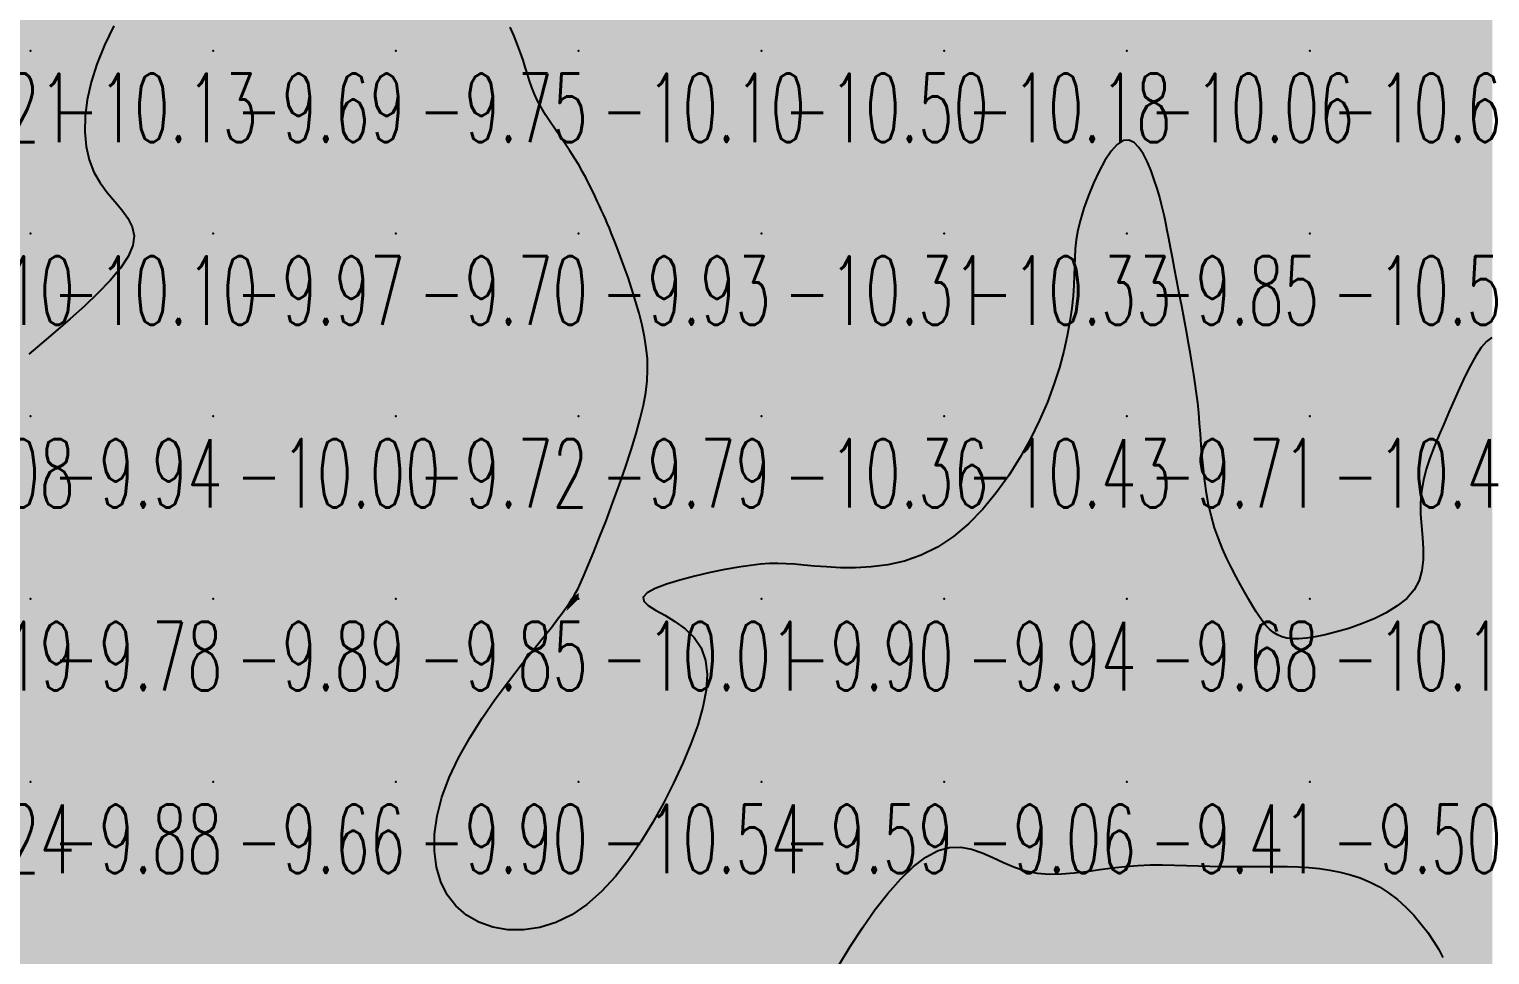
# Model space of a CAD drawing. Header units: millimetres. Extents: x 88261 to 90953, y 390274 to 392322.
# Drawn here: x 89850.2 to 89930.1, y 391257.8 to 391308.4 of the extents above; entities that cross this region are included whole.
import ezdxf
from ezdxf.enums import TextEntityAlignment as Align

# ---------------------------------------------------------------- set-up
doc = ezdxf.new("R2010")
doc.units = ezdxf.units.MM
doc.header["$LTSCALE"] = 25
for name, color, linetype in [('CN_03_00', 7, 'Continuous'), ('CN_04_00', 242, 'Continuous'), ('COTEAlt', 7, 'Continuous'), ('TN_COLORIAGE', 7, 'Continuous')]:
    doc.layers.add(name, color=color, linetype=linetype)
doc.styles.add('Simplex 1.0', font='Simplex.shx', dxfattribs={"width": 0.99, "height": 2.5})
doc.styles.get("Standard").update_dxf_attribs({"font": 'times.ttf'})

# ---------------------------------------------------------------- blocks, each defined once
blk = doc.blocks.new('COTE')
at = {"color": 0}
blk.add_point((0, 0), dxfattribs=at)
at = {"layer": 'COTEAlt'}
blk.add_attdef('ALT', text='', height=3.75, dxfattribs=at).set_placement((1.25, -1.25), align=Align.TOP_LEFT)

msp = doc.modelspace()

# ---------------------------------------------------------------- linework, layer by layer
at = {"layer": 'CN_03_00', "elevation": -9, "flags": 128}
msp.add_lwpolyline([(89894.46, 391257.163), (89895.102, 391258.222), (89895.772, 391259.251), (89896.463, 391260.226), (89897.164, 391261.123), (89897.869, 391261.92), (89898.568, 391262.593), (89899.253, 391263.118), (89899.915, 391263.472), (89900.548, 391263.642), (89901.157, 391263.653), (89901.749, 391263.541), (89902.33, 391263.34), (89902.91, 391263.086), (89903.493, 391262.814), (89904.088, 391262.56), (89904.701, 391262.358), (89905.338, 391262.237), (89905.997, 391262.188), (89906.672, 391262.199), (89907.36, 391262.252), (89908.057, 391262.335), (89908.757, 391262.431), (89909.457, 391262.526), (89910.152, 391262.605), (89910.839, 391262.657), (89911.517, 391262.683), (89912.186, 391262.689), (89912.847, 391262.68), (89913.499, 391262.662), (89914.143, 391262.639), (89914.78, 391262.616), (89915.409, 391262.6), (89916.03, 391262.594), (89916.644, 391262.595), (89917.252, 391262.599), (89917.853, 391262.603), (89918.449, 391262.603), (89919.04, 391262.595), (89919.626, 391262.575), (89920.207, 391262.538), (89920.784, 391262.482), (89921.356, 391262.401), (89921.919, 391262.292), (89922.474, 391262.15), (89923.018, 391261.971), (89923.549, 391261.749), (89924.065, 391261.482), (89924.565, 391261.164), (89925.046, 391260.794), (89925.505, 391260.381), (89925.937, 391259.935), (89926.338, 391259.469), (89926.703, 391258.993), (89927.027, 391258.519), (89927.307, 391258.058), (89927.538, 391257.622)], dxfattribs=at)
at = {"layer": 'CN_04_00', "elevation": -10, "flags": 128}
for points in [[(89854.82, 391308.599), (89854.306, 391307.542), (89853.891, 391306.51), (89853.577, 391305.513), (89853.364, 391304.557), (89853.248, 391303.647), (89853.229, 391302.79), (89853.303, 391301.992), (89853.47, 391301.258), (89853.728, 391300.596), (89854.068, 391300.007), (89854.46, 391299.477), (89854.867, 391298.989), (89855.254, 391298.527), (89855.582, 391298.071), (89855.817, 391297.606), (89855.922, 391297.114), (89855.859, 391296.577), (89855.604, 391295.982), (89855.179, 391295.34), (89854.615, 391294.662), (89853.945, 391293.964), (89853.203, 391293.258), (89852.421, 391292.558), (89851.632, 391291.878), (89850.868, 391291.232), (89850.157, 391290.63)], [(89930.219, 391291.546), (89929.926, 391291.334), (89929.631, 391290.995), (89929.335, 391290.549), (89929.039, 391290.017), (89928.743, 391289.42), (89928.448, 391288.78), (89928.156, 391288.118), (89927.866, 391287.455), (89927.581, 391286.807), (89927.308, 391286.176), (89927.052, 391285.557), (89926.823, 391284.946), (89926.627, 391284.339), (89926.471, 391283.732), (89926.363, 391283.121), (89926.311, 391282.501), (89926.316, 391281.871), (89926.358, 391281.237), (89926.412, 391280.604), (89926.452, 391279.982), (89926.452, 391279.376), (89926.388, 391278.796), (89926.234, 391278.247), (89925.963, 391277.737), (89925.56, 391277.273), (89925.043, 391276.855), (89924.439, 391276.482), (89923.778, 391276.154), (89923.085, 391275.87), (89922.388, 391275.63), (89921.716, 391275.433), (89921.096, 391275.278), (89920.549, 391275.165), (89920.074, 391275.092), (89919.661, 391275.058), (89919.304, 391275.061), (89918.994, 391275.099), (89918.723, 391275.172), (89918.482, 391275.276), (89918.264, 391275.412), (89918.061, 391275.577), (89917.868, 391275.772), (89917.682, 391275.997), (89917.498, 391276.253), (89917.312, 391276.54), (89917.12, 391276.858), (89916.917, 391277.209), (89916.701, 391277.593), (89916.468, 391278.009), (89916.223, 391278.457), (89915.972, 391278.936), (89915.723, 391279.444), (89915.481, 391279.98), (89915.254, 391280.544), (89915.047, 391281.132), (89914.867, 391281.746), (89914.72, 391282.381), (89914.601, 391283.032), (89914.506, 391283.692), (89914.43, 391284.353), (89914.369, 391285.008), (89914.318, 391285.65), (89914.271, 391286.272), (89914.225, 391286.865), (89914.175, 391287.427), (89914.119, 391287.963), (89914.057, 391288.485), (89913.988, 391289.003), (89913.91, 391289.526), (89913.824, 391290.066), (89913.727, 391290.633), (89913.62, 391291.236), (89913.502, 391291.882), (89913.376, 391292.56), (89913.245, 391293.256), (89913.112, 391293.954), (89912.981, 391294.64), (89912.855, 391295.298), (89912.738, 391295.914), (89912.632, 391296.474), (89912.54, 391296.967), (89912.457, 391297.403), (89912.38, 391297.799), (89912.303, 391298.169), (89912.221, 391298.529), (89912.129, 391298.895), (89912.021, 391299.281), (89911.894, 391299.704), (89911.743, 391300.171), (89911.567, 391300.659), (89911.368, 391301.138), (89911.146, 391301.576), (89910.901, 391301.944), (89910.635, 391302.21), (89910.349, 391302.345), (89910.042, 391302.317), (89909.717, 391302.106), (89909.382, 391301.735), (89909.048, 391301.237), (89908.722, 391300.645), (89908.416, 391299.991), (89908.138, 391299.309), (89907.899, 391298.631), (89907.707, 391297.991), (89907.57, 391297.413), (89907.479, 391296.887), (89907.424, 391296.395), (89907.393, 391295.92), (89907.377, 391295.443), (89907.363, 391294.946), (89907.342, 391294.411), (89907.301, 391293.82), (89907.231, 391293.159), (89907.127, 391292.43), (89906.982, 391291.641), (89906.791, 391290.798), (89906.55, 391289.907), (89906.252, 391288.975), (89905.893, 391288.009), (89905.468, 391287.015), (89904.972, 391286.002), (89904.409, 391284.99), (89903.784, 391283.997), (89903.101, 391283.046), (89902.365, 391282.157), (89901.581, 391281.351), (89900.753, 391280.648), (89899.887, 391280.069), (89898.99, 391279.629), (89898.074, 391279.315), (89897.158, 391279.109), (89896.258, 391278.992), (89895.39, 391278.945), (89894.571, 391278.95), (89893.818, 391278.989), (89893.146, 391279.042), (89892.566, 391279.093), (89892.057, 391279.136), (89891.594, 391279.166), (89891.147, 391279.18), (89890.692, 391279.172), (89890.201, 391279.139), (89889.646, 391279.076), (89889.002, 391278.979), (89888.253, 391278.845), (89887.436, 391278.68), (89886.597, 391278.488), (89885.787, 391278.275), (89885.051, 391278.049), (89884.439, 391277.814), (89883.998, 391277.577), (89883.777, 391277.344), (89883.807, 391277.117), (89884.05, 391276.885), (89884.452, 391276.633), (89884.96, 391276.346), (89885.518, 391276.01), (89886.074, 391275.61), (89886.572, 391275.131), (89886.958, 391274.557), (89887.19, 391273.88), (89887.272, 391273.107), (89887.217, 391272.251), (89887.043, 391271.323), (89886.763, 391270.338), (89886.393, 391269.308), (89885.948, 391268.245), (89885.444, 391267.162), (89884.892, 391266.073), (89884.296, 391264.997), (89883.658, 391263.955), (89882.978, 391262.966), (89882.258, 391262.051), (89881.499, 391261.23), (89880.702, 391260.524), (89879.868, 391259.952), (89879.001, 391259.531), (89878.117, 391259.26), (89877.236, 391259.132), (89876.376, 391259.141), (89875.557, 391259.283), (89874.796, 391259.551), (89874.114, 391259.939), (89873.529, 391260.443), (89873.058, 391261.054), (89872.704, 391261.764), (89872.47, 391262.561), (89872.358, 391263.433), (89872.369, 391264.371), (89872.504, 391265.364), (89872.767, 391266.399), (89873.157, 391267.467), (89873.673, 391268.555), (89874.287, 391269.644), (89874.969, 391270.716), (89875.688, 391271.751), (89876.413, 391272.728), (89877.112, 391273.629), (89877.755, 391274.434), (89878.311, 391275.123), (89878.756, 391275.683), (89879.098, 391276.125), (89879.352, 391276.463), (89879.534, 391276.715), (89879.658, 391276.896), (89879.739, 391277.024), (89879.794, 391277.113), (89879.837, 391277.181), (89879.882, 391277.244), (89879.936, 391277.32), (89880.006, 391277.429), (89880.097, 391277.589), (89880.215, 391277.819), (89880.367, 391278.139), (89880.557, 391278.567), (89880.793, 391279.122), (89881.077, 391279.815), (89881.398, 391280.625), (89881.745, 391281.522), (89882.103, 391282.478), (89882.46, 391283.463), (89882.803, 391284.447), (89883.119, 391285.401), (89883.394, 391286.296), (89883.619, 391287.11), (89883.792, 391287.851), (89883.916, 391288.533), (89883.992, 391289.171), (89884.022, 391289.78), (89884.007, 391290.376), (89883.951, 391290.972), (89883.854, 391291.584), (89883.719, 391292.222), (89883.553, 391292.878), (89883.365, 391293.538), (89883.162, 391294.19), (89882.951, 391294.82), (89882.742, 391295.416), (89882.541, 391295.964), (89882.357, 391296.451), (89882.196, 391296.868), (89882.055, 391297.223), (89881.93, 391297.529), (89881.816, 391297.798), (89881.709, 391298.041), (89881.606, 391298.272), (89881.501, 391298.502), (89881.39, 391298.744), (89881.269, 391299.008), (89881.137, 391299.293), (89880.991, 391299.599), (89880.832, 391299.923), (89880.656, 391300.264), (89880.463, 391300.619), (89880.252, 391300.987), (89880.021, 391301.365), (89879.77, 391301.752), (89879.504, 391302.146), (89879.231, 391302.544), (89878.958, 391302.942), (89878.692, 391303.34), (89878.439, 391303.733), (89878.208, 391304.121), (89878.004, 391304.499), (89877.833, 391304.867), (89877.688, 391305.229), (89877.562, 391305.59), (89877.445, 391305.956), (89877.33, 391306.33), (89877.208, 391306.719), (89877.07, 391307.129), (89876.908, 391307.563), (89876.716, 391308.026), (89876.499, 391308.518)]]:
    msp.add_lwpolyline(points, dxfattribs=at)
at = {"layer": 'TN_COLORIAGE', "color": 191}
for points in [[(89850.249, 391307.239, -10), (89853.201, 391307.239, -10), (89860.249, 391317.239, -10), (89860.249, 391316.518, -10)], [(89850.249, 391307.239, -10), (89850.249, 391313.687, -10), (89860.249, 391317.239, -10), (89857.728, 391317.239, -10)], [(89880.249, 391317.239, -10), (89874.807, 391311.798, -10), (89880.249, 391307.239, -10), (89877.252, 391307.239, -10)], [(89880.249, 391307.239, -10.734), (89890.249, 391307.239, -10.734), (89890.249, 391317.239, -10.734)], [(89880.249, 391317.239, -10.734), (89880.249, 391307.239, -10.734), (89890.249, 391317.239, -10.734)], [(89890.249, 391307.239, -10.111), (89900.249, 391307.239, -10.111), (89900.249, 391317.239, -10.111)], [(89890.249, 391317.239, -10.111), (89890.249, 391307.239, -10.111), (89900.249, 391317.239, -10.111)], [(89900.249, 391307.239, -10.319), (89910.249, 391307.239, -10.319), (89910.249, 391317.239, -10.319)], [(89900.249, 391317.239, -10.319), (89900.249, 391307.239, -10.319), (89910.249, 391317.239, -10.319)], [(89910.249, 391307.239, -10.889), (89920.249, 391307.239, -10.889), (89920.249, 391317.239, -10.889)], [(89910.249, 391317.239, -10.889), (89910.249, 391307.239, -10.889), (89920.249, 391317.239, -10.889)], [(89929.376, 391317.239, -10.648), (89929.955, 391316.946, -10.648), (89920.249, 391317.239, -10.648), (89920.249, 391307.239, -10.648)], [(89929.955, 391316.946, -10.452), (89930.249, 391317.049, -10.452), (89920.249, 391307.239, -10.452), (89930.249, 391307.239, -10.452)], [(89840.249, 391307.239, -10), (89847.719, 391314.709, -10), (89850.249, 391307.239, -10), (89850.249, 391313.687, -10)], [(89840.249, 391297.239, -10.129), (89850.249, 391297.239, -10.129), (89850.249, 391307.239, -10.129)], [(89840.249, 391307.239, -10.129), (89840.249, 391297.239, -10.129), (89850.249, 391307.239, -10.129)], [(89850.249, 391307.239, -10), (89853.201, 391307.239, -10), (89850.249, 391297.239, -10), (89852.784, 391299.774, -10)], [(89877.631, 391304.621, -10.105), (89877.252, 391307.239, -10.105), (89880.249, 391307.239, -10.105)], [(89877.631, 391304.621, -10.105), (89880.249, 391301.27, -10.105), (89880.249, 391307.239, -10.105)], [(89890.249, 391307.239, -10), (89881.498, 391298.489, -10), (89880.249, 391307.239, -10), (89880.249, 391301.27, -10)], [(89890.249, 391307.239, -10), (89881.498, 391298.489, -10), (89890.249, 391297.239, -10), (89882.095, 391297.239, -10)], [(89890.249, 391297.239, -10.182), (89900.249, 391297.239, -10.182), (89900.249, 391307.239, -10.182)], [(89890.249, 391307.239, -10.182), (89890.249, 391297.239, -10.182), (89900.249, 391307.239, -10.182)], [(89900.249, 391297.239, -10), (89907.094, 391297.239, -10), (89910.249, 391307.239, -10), (89910.249, 391304.377, -10)], [(89900.249, 391307.239, -10.061), (89900.249, 391297.239, -10.061), (89910.249, 391307.239, -10.061)], [(89920.249, 391307.239, -10), (89912.161, 391299.152, -10), (89910.249, 391307.239, -10), (89910.249, 391304.377, -10)], [(89920.249, 391307.239, -10), (89912.161, 391299.152, -10), (89920.249, 391297.239, -10), (89912.472, 391297.239, -10)], [(89920.249, 391297.239, -10.452), (89930.249, 391297.239, -10.452), (89930.249, 391307.239, -10.452)], [(89920.249, 391307.239, -10.452), (89920.249, 391297.239, -10.452), (89930.249, 391307.239, -10.452)], [(89852.784, 391299.774, -10.104), (89858.03, 391297.239, -10.104), (89850.249, 391297.239, -10.104)], [(89850.249, 391297.239, -10), (89850.249, 391290.728, -10), (89840.249, 391287.239, -10), (89846.18, 391287.239, -10)], [(89840.249, 391297.239, -10.104), (89840.249, 391287.239, -10.104), (89850.249, 391297.239, -10.104)], [(89850.249, 391290.728, -10.104), (89858.03, 391297.239, -10.104), (89850.249, 391297.239, -10.104)], [(89884.266, 391291.256, -10.313), (89882.095, 391297.239, -10.313), (89890.249, 391297.239, -10.313)], [(89890.249, 391287.239, -10), (89883.963, 391287.239, -10), (89890.249, 391297.239, -10), (89884.266, 391291.256, -10)], [(89890.249, 391287.239, -10.333), (89900.249, 391287.239, -10.333), (89900.249, 391297.239, -10.333)], [(89890.249, 391297.239, -10.333), (89890.249, 391287.239, -10.333), (89900.249, 391297.239, -10.333)], [(89900.249, 391287.239, -10), (89907.619, 391294.61, -10), (89900.249, 391297.239, -10), (89907.094, 391297.239, -10)], [(89913.744, 391290.734, -10.536), (89912.472, 391297.239, -10.536), (89920.249, 391297.239, -10.536)], [(89920.249, 391297.239, -10), (89913.744, 391290.734, -10), (89920.249, 391287.239, -10), (89914.275, 391287.239, -10)], [(89920.249, 391287.239, -10), (89927.827, 391287.239, -10), (89930.249, 391297.239, -10), (89930.249, 391293.138, -10)], [(89920.249, 391297.239, -10.095), (89920.249, 391287.239, -10.095), (89930.249, 391297.239, -10.095)], [(89906.234, 391287.239, -10.43), (89907.619, 391294.61, -10.43), (89900.249, 391287.239, -10.43)], [(89890.249, 391287.239, -10), (89890.249, 391279.387, -10), (89880.249, 391277.239, -10), (89880.922, 391277.239, -10)], [(89890.249, 391287.239, -10), (89883.963, 391287.239, -10), (89880.249, 391277.239, -10), (89880.249, 391277.563, -10)], [(89900.249, 391287.239, -10), (89892.095, 391279.085, -10), (89890.249, 391287.239, -10), (89890.249, 391279.387, -10)], [(89892.095, 391279.085, -10.43), (89900.249, 391278.522, -10.43), (89900.249, 391287.239, -10.43)], [(89906.234, 391287.239, -10.43), (89900.249, 391278.522, -10.43), (89900.249, 391287.239, -10.43)], [(89914.508, 391281.499, -10.428), (89914.275, 391287.239, -10.428), (89920.249, 391287.239, -10.428)], [(89920.249, 391287.239, -10), (89914.508, 391281.499, -10), (89920.249, 391277.239, -10), (89916.897, 391277.239, -10)], [(89920.249, 391287.239, -10), (89927.827, 391287.239, -10), (89920.249, 391277.239, -10), (89925.642, 391282.632, -10)], [(89925.642, 391282.632, -10.16), (89927.472, 391277.239, -10.16), (89920.249, 391277.239, -10.16)], [(89880.249, 391277.563, -10.007), (89879.799, 391277.239, -10.007), (89880.249, 391277.239, -10.007)], [(89880.249, 391267.239, -10), (89871.77, 391267.239, -10), (89880.249, 391277.239, -10), (89879.575, 391276.565, -10)], [(89879.799, 391277.239, -10.007), (89879.575, 391276.565, -10.007), (89880.249, 391277.239, -10.007)], [(89880.249, 391267.239, -10), (89888.726, 391275.717, -10), (89880.249, 391277.239, -10), (89880.922, 391277.239, -10)], [(89918.109, 391275.1, -10.16), (89916.897, 391277.239, -10.16), (89920.249, 391277.239, -10.16)], [(89918.109, 391275.1, -10.16), (89920.249, 391274.833, -10.16), (89920.249, 391277.239, -10.16)], [(89920.249, 391274.833, -10.16), (89927.472, 391277.239, -10.16), (89920.249, 391277.239, -10.16)], [(89885.922, 391267.239, -10.542), (89888.726, 391275.717, -10.542), (89880.249, 391267.239, -10.542)], [(89872.289, 391259.28, -10.542), (89871.77, 391267.239, -10.542), (89880.249, 391267.239, -10.542)], [(89872.289, 391259.28, -10.542), (89880.249, 391258.299, -10.542), (89880.249, 391267.239, -10.542)], [(89885.922, 391267.239, -10.542), (89880.249, 391258.299, -10.542), (89880.249, 391267.239, -10.542)]]:
    msp.add_solid(points, dxfattribs=at)
at = {"layer": 'TN_COLORIAGE', "color": 181}
for points in [[(89860.249, 391316.518, -9.693), (89853.201, 391307.239, -9.693), (89860.249, 391307.239, -9.693)], [(89860.249, 391307.239, -9.848), (89870.249, 391307.239, -9.848), (89870.249, 391317.239, -9.848)], [(89861.611, 391317.239, -9.693), (89860.249, 391316.518, -9.693), (89870.249, 391317.239, -9.693), (89860.249, 391307.239, -9.693)], [(89873.66, 391317.239, -9.755), (89874.807, 391311.798, -9.755), (89870.249, 391317.239, -9.755), (89870.249, 391307.239, -9.755)], [(89877.252, 391307.239, -9.755), (89874.807, 391311.798, -9.755), (89870.249, 391307.239, -9.755)], [(89858.03, 391297.239, -9.693), (89852.784, 391299.774, -9.693), (89860.249, 391297.239, -9.693), (89860.249, 391307.239, -9.693)], [(89852.784, 391299.774, -9.693), (89853.201, 391307.239, -9.693), (89860.249, 391307.239, -9.693)], [(89860.249, 391297.239, -9.755), (89870.249, 391297.239, -9.755), (89870.249, 391307.239, -9.755)], [(89860.249, 391307.239, -9.755), (89860.249, 391297.239, -9.755), (89870.249, 391307.239, -9.755)], [(89877.252, 391307.239, -9.704), (89877.631, 391304.621, -9.704), (89870.249, 391307.239, -9.704), (89870.249, 391297.239, -9.704)], [(89880.249, 391301.27, -9.704), (89877.631, 391304.621, -9.704), (89880.249, 391297.239, -9.704), (89870.249, 391297.239, -9.704)], [(89910.249, 391304.377, -9.847), (89907.094, 391297.239, -9.847), (89910.249, 391297.239, -9.847)], [(89910.249, 391304.377, -9.847), (89912.161, 391299.152, -9.847), (89910.249, 391297.239, -9.847)], [(89880.249, 391301.27, -9.929), (89881.498, 391298.489, -9.929), (89880.249, 391297.239, -9.929)], [(89912.472, 391297.239, -9.847), (89912.161, 391299.152, -9.847), (89910.249, 391297.239, -9.847)], [(89882.095, 391297.239, -9.929), (89881.498, 391298.489, -9.929), (89880.249, 391297.239, -9.929)], [(89850.249, 391287.239, -9.97), (89860.249, 391287.239, -9.97), (89860.249, 391297.239, -9.97)], [(89858.03, 391297.239, -9.944), (89850.249, 391290.728, -9.944), (89860.249, 391297.239, -9.944), (89850.249, 391287.239, -9.944)], [(89860.249, 391287.239, -9.704), (89870.249, 391287.239, -9.704), (89870.249, 391297.239, -9.704)], [(89860.249, 391297.239, -9.704), (89860.249, 391287.239, -9.704), (89870.249, 391297.239, -9.704)], [(89870.249, 391287.239, -9.929), (89880.249, 391287.239, -9.929), (89880.249, 391297.239, -9.929)], [(89870.249, 391297.239, -9.929), (89870.249, 391287.239, -9.929), (89880.249, 391297.239, -9.929)], [(89882.095, 391297.239, -9.79), (89884.266, 391291.256, -9.79), (89880.249, 391297.239, -9.79), (89880.249, 391287.239, -9.79)], [(89907.619, 391294.61, -9.712), (89906.234, 391287.239, -9.712), (89910.249, 391297.239, -9.712), (89910.249, 391287.239, -9.712)], [(89907.094, 391297.239, -9.847), (89907.619, 391294.61, -9.847), (89910.249, 391297.239, -9.847)], [(89912.472, 391297.239, -9.712), (89913.744, 391290.734, -9.712), (89910.249, 391297.239, -9.712), (89910.249, 391287.239, -9.712)], [(89930.249, 391293.138, -9.863), (89927.827, 391287.239, -9.863), (89930.249, 391287.239, -9.863)], [(89884.266, 391291.256, -9.79), (89883.963, 391287.239, -9.79), (89880.249, 391287.239, -9.79)], [(89846.18, 391287.239, -9.944), (89850.249, 391290.728, -9.944), (89850.249, 391287.239, -9.944)], [(89914.275, 391287.239, -9.712), (89913.744, 391290.734, -9.712), (89910.249, 391287.239, -9.712)], [(89847.968, 391284.959, -9.781), (89844.887, 391277.239, -9.781), (89850.249, 391287.239, -9.781), (89850.249, 391277.239, -9.781)], [(89846.18, 391287.239, -9.944), (89847.968, 391284.959, -9.944), (89850.249, 391287.239, -9.944)], [(89850.249, 391277.239, -9.996), (89860.249, 391277.239, -9.996), (89860.249, 391287.239, -9.996)], [(89850.249, 391287.239, -9.996), (89850.249, 391277.239, -9.996), (89860.249, 391287.239, -9.996)], [(89860.249, 391277.239, -9.724), (89870.249, 391277.239, -9.724), (89870.249, 391287.239, -9.724)], [(89860.249, 391287.239, -9.724), (89860.249, 391277.239, -9.724), (89870.249, 391287.239, -9.724)], [(89879.799, 391277.239, -9.79), (89880.249, 391277.563, -9.79), (89870.249, 391277.239, -9.79), (89880.249, 391287.239, -9.79)], [(89870.249, 391287.239, -9.79), (89870.249, 391277.239, -9.79), (89880.249, 391287.239, -9.79)], [(89880.249, 391277.563, -9.79), (89883.963, 391287.239, -9.79), (89880.249, 391287.239, -9.79)], [(89900.249, 391277.239, -9.712), (89910.249, 391277.239, -9.712), (89910.249, 391287.239, -9.712)], [(89900.249, 391278.522, -9.712), (89906.234, 391287.239, -9.712), (89900.249, 391277.239, -9.712), (89910.249, 391287.239, -9.712)], [(89914.275, 391287.239, -9.683), (89914.508, 391281.499, -9.683), (89910.249, 391287.239, -9.683), (89910.249, 391277.239, -9.683)], [(89927.472, 391277.239, -9.863), (89925.642, 391282.632, -9.863), (89930.249, 391277.239, -9.863), (89930.249, 391287.239, -9.863)], [(89925.642, 391282.632, -9.863), (89927.827, 391287.239, -9.863), (89930.249, 391287.239, -9.863)], [(89916.897, 391277.239, -9.683), (89914.508, 391281.499, -9.683), (89910.249, 391277.239, -9.683)], [(89880.922, 391277.239, -9.903), (89890.249, 391279.387, -9.903), (89890.249, 391277.239, -9.903)], [(89890.249, 391279.387, -9.903), (89892.095, 391279.085, -9.903), (89890.249, 391277.239, -9.903)], [(89900.249, 391278.522, -9.903), (89892.095, 391279.085, -9.903), (89900.249, 391277.239, -9.903), (89890.249, 391277.239, -9.903)], [(89844.887, 391277.239, -9.781), (89845.527, 391272.517, -9.781), (89850.249, 391277.239, -9.781)], [(89846.949, 391267.239, -9.781), (89845.527, 391272.517, -9.781), (89850.249, 391267.239, -9.781), (89850.249, 391277.239, -9.781)], [(89850.249, 391267.239, -9.893), (89860.249, 391267.239, -9.893), (89860.249, 391277.239, -9.893)], [(89850.249, 391277.239, -9.893), (89850.249, 391267.239, -9.893), (89860.249, 391277.239, -9.893)], [(89860.249, 391267.239, -9.851), (89870.249, 391267.239, -9.851), (89870.249, 391277.239, -9.851)], [(89860.249, 391277.239, -9.851), (89860.249, 391267.239, -9.851), (89870.249, 391277.239, -9.851)], [(89879.575, 391276.565, -9.851), (89879.799, 391277.239, -9.851), (89870.249, 391267.239, -9.851), (89870.249, 391277.239, -9.851)], [(89879.575, 391276.565, -9.903), (89871.77, 391267.239, -9.903), (89870.249, 391267.239, -9.903)], [(89880.922, 391277.239, -9.903), (89888.726, 391275.717, -9.903), (89890.249, 391277.239, -9.903)], [(89888.726, 391275.717, -9.587), (89885.922, 391267.239, -9.587), (89890.249, 391277.239, -9.587), (89890.249, 391267.239, -9.587)], [(89890.249, 391267.239, -9.937), (89900.249, 391267.239, -9.937), (89900.249, 391277.239, -9.937)], [(89890.249, 391277.239, -9.937), (89890.249, 391267.239, -9.937), (89900.249, 391277.239, -9.937)], [(89900.249, 391267.239, -9.683), (89910.249, 391267.239, -9.683), (89910.249, 391277.239, -9.683)], [(89900.249, 391277.239, -9.683), (89900.249, 391267.239, -9.683), (89910.249, 391277.239, -9.683)], [(89916.897, 391277.239, -9.412), (89918.109, 391275.1, -9.412), (89910.249, 391277.239, -9.412), (89910.249, 391267.239, -9.412)], [(89920.249, 391267.239, -9.938), (89930.249, 391267.239, -9.938), (89930.249, 391277.239, -9.938)], [(89927.472, 391277.239, -9.495), (89920.249, 391274.833, -9.495), (89930.249, 391277.239, -9.495), (89920.249, 391267.239, -9.495)], [(89920.249, 391274.833, -9.412), (89918.109, 391275.1, -9.412), (89920.249, 391267.239, -9.412), (89910.249, 391267.239, -9.412)], [(89846.949, 391267.239, -9.88), (89847.135, 391264.125, -9.88), (89850.249, 391267.239, -9.88)], [(89847.564, 391257.239, -9.88), (89847.135, 391264.125, -9.88), (89850.249, 391257.239, -9.88), (89850.249, 391267.239, -9.88)], [(89850.249, 391257.239, -9.662), (89860.249, 391257.239, -9.662), (89860.249, 391267.239, -9.662)], [(89850.249, 391267.239, -9.662), (89850.249, 391257.239, -9.662), (89860.249, 391267.239, -9.662)], [(89860.249, 391257.239, -9.903), (89870.249, 391257.239, -9.903), (89870.249, 391267.239, -9.903)], [(89860.249, 391267.239, -9.903), (89860.249, 391257.239, -9.903), (89870.249, 391267.239, -9.903)], [(89871.77, 391267.239, -9.861), (89872.289, 391259.28, -9.861), (89870.249, 391267.239, -9.861), (89870.249, 391257.239, -9.861)], [(89880.249, 391257.239, -9.587), (89890.249, 391257.239, -9.587), (89890.249, 391267.239, -9.587)], [(89880.249, 391258.299, -9.587), (89885.922, 391267.239, -9.587), (89880.249, 391257.239, -9.587), (89890.249, 391267.239, -9.587)], [(89890.249, 391257.239, -9), (89894.065, 391257.239, -9), (89900.249, 391267.239, -9), (89900.249, 391265.544, -9)], [(89890.249, 391267.239, -9.06), (89890.249, 391257.239, -9.06), (89900.249, 391267.239, -9.06)], [(89910.249, 391267.239, -9), (89904.427, 391261.418, -9), (89900.249, 391267.239, -9), (89900.249, 391265.544, -9)], [(89910.249, 391262.934, -9.412), (89904.427, 391261.418, -9.412), (89910.249, 391267.239, -9.412)], [(89920.249, 391267.239, -9), (89915.489, 391262.479, -9), (89910.249, 391267.239, -9), (89910.249, 391262.934, -9)], [(89920.249, 391262.75, -9.495), (89915.489, 391262.479, -9.495), (89920.249, 391267.239, -9.495)], [(89930.249, 391267.239, -9), (89924.758, 391261.749, -9), (89920.249, 391267.239, -9), (89920.249, 391262.75, -9)], [(89930.249, 391267.239, -9), (89924.758, 391261.749, -9), (89930.249, 391257.239, -9), (89928.108, 391257.239, -9)], [(89880.249, 391258.299, -9.861), (89872.289, 391259.28, -9.861), (89880.249, 391257.239, -9.861), (89870.249, 391257.239, -9.861)]]:
    msp.add_solid(points, dxfattribs=at)
at = {"layer": 'TN_COLORIAGE', "color": 171}
for points in [[(89900.249, 391265.544, -8.704), (89894.065, 391257.239, -8.704), (89900.249, 391257.239, -8.704)], [(89900.249, 391265.544, -8.704), (89904.427, 391261.418, -8.704), (89900.249, 391257.239, -8.704)], [(89904.427, 391261.418, -8.455), (89910.249, 391262.934, -8.455), (89900.249, 391257.239, -8.455), (89910.249, 391257.239, -8.455)], [(89910.249, 391262.934, -8.455), (89915.489, 391262.479, -8.455), (89910.249, 391257.239, -8.455)], [(89915.489, 391262.479, -8.392), (89920.249, 391262.75, -8.392), (89910.249, 391257.239, -8.392), (89920.249, 391257.239, -8.392)], [(89920.249, 391262.75, -8.392), (89924.758, 391261.749, -8.392), (89920.249, 391257.239, -8.392)], [(89928.108, 391257.239, -8.392), (89924.758, 391261.749, -8.392), (89920.249, 391257.239, -8.392)]]:
    msp.add_solid(points, dxfattribs=at)

# ---------------------------------------------------------------- block references
at = {"layer": 'COTEAlt'}
ref = msp.add_blockref('COTE', (89840.249, 391307.239), dxfattribs=at)
ref.add_attrib('ALT', '-10.21', dxfattribs={"height": 3.75, "style": 'Simplex 1.0', "width": 0.6}).set_placement((89841.499, 391305.989), align=Align.TOP_LEFT)
ref = msp.add_blockref('COTE', (89850.249, 391307.239), dxfattribs=at)
ref.add_attrib('ALT', '-10.13', dxfattribs={"height": 3.75, "style": 'Simplex 1.0', "width": 0.6}).set_placement((89851.499, 391305.989), align=Align.TOP_LEFT)
ref = msp.add_blockref('COTE', (89860.249, 391307.239), dxfattribs=at)
ref.add_attrib('ALT', '-9.69', dxfattribs={"height": 3.75, "style": 'Simplex 1.0', "width": 0.6}).set_placement((89861.499, 391305.989), align=Align.TOP_LEFT)
ref = msp.add_blockref('COTE', (89870.249, 391307.239), dxfattribs=at)
ref.add_attrib('ALT', '-9.75', dxfattribs={"height": 3.75, "style": 'Simplex 1.0', "width": 0.6}).set_placement((89871.499, 391305.989), align=Align.TOP_LEFT)
ref = msp.add_blockref('COTE', (89880.249, 391307.239), dxfattribs=at)
ref.add_attrib('ALT', '-10.10', dxfattribs={"height": 3.75, "style": 'Simplex 1.0', "width": 0.6}).set_placement((89881.499, 391305.989), align=Align.TOP_LEFT)
ref = msp.add_blockref('COTE', (89890.249, 391307.239), dxfattribs=at)
ref.add_attrib('ALT', '-10.50', dxfattribs={"height": 3.75, "style": 'Simplex 1.0', "width": 0.6}).set_placement((89891.499, 391305.989), align=Align.TOP_LEFT)
ref = msp.add_blockref('COTE', (89900.249, 391307.239), dxfattribs=at)
ref.add_attrib('ALT', '-10.18', dxfattribs={"height": 3.75, "style": 'Simplex 1.0', "width": 0.6}).set_placement((89901.499, 391305.989), align=Align.TOP_LEFT)
ref = msp.add_blockref('COTE', (89910.249, 391307.239), dxfattribs=at)
ref.add_attrib('ALT', '-10.06', dxfattribs={"height": 3.75, "style": 'Simplex 1.0', "width": 0.6}).set_placement((89911.499, 391305.989), align=Align.TOP_LEFT)
ref = msp.add_blockref('COTE', (89920.249, 391307.239), dxfattribs=at)
ref.add_attrib('ALT', '-10.65', dxfattribs={"height": 3.75, "style": 'Simplex 1.0', "width": 0.6}).set_placement((89921.499, 391305.989), align=Align.TOP_LEFT)
ref = msp.add_blockref('COTE', (89840.249, 391297.239), dxfattribs=at)
ref.add_attrib('ALT', '-10.10', dxfattribs={"height": 3.75, "style": 'Simplex 1.0', "width": 0.6}).set_placement((89841.499, 391295.989), align=Align.TOP_LEFT)
ref = msp.add_blockref('COTE', (89850.249, 391297.239), dxfattribs=at)
ref.add_attrib('ALT', '-10.10', dxfattribs={"height": 3.75, "style": 'Simplex 1.0', "width": 0.6}).set_placement((89851.499, 391295.989), align=Align.TOP_LEFT)
ref = msp.add_blockref('COTE', (89860.249, 391297.239), dxfattribs=at)
ref.add_attrib('ALT', '-9.97', dxfattribs={"height": 3.75, "style": 'Simplex 1.0', "width": 0.6}).set_placement((89861.499, 391295.989), align=Align.TOP_LEFT)
ref = msp.add_blockref('COTE', (89870.249, 391297.239), dxfattribs=at)
ref.add_attrib('ALT', '-9.70', dxfattribs={"height": 3.75, "style": 'Simplex 1.0', "width": 0.6}).set_placement((89871.499, 391295.989), align=Align.TOP_LEFT)
ref = msp.add_blockref('COTE', (89880.249, 391297.239), dxfattribs=at)
ref.add_attrib('ALT', '-9.93', dxfattribs={"height": 3.75, "style": 'Simplex 1.0', "width": 0.6}).set_placement((89881.499, 391295.989), align=Align.TOP_LEFT)
ref = msp.add_blockref('COTE', (89890.249, 391297.239), dxfattribs=at)
ref.add_attrib('ALT', '-10.31', dxfattribs={"height": 3.75, "style": 'Simplex 1.0', "width": 0.6}).set_placement((89891.499, 391295.989), align=Align.TOP_LEFT)
ref = msp.add_blockref('COTE', (89900.249, 391297.239), dxfattribs=at)
ref.add_attrib('ALT', '-10.33', dxfattribs={"height": 3.75, "style": 'Simplex 1.0', "width": 0.6}).set_placement((89901.499, 391295.989), align=Align.TOP_LEFT)
ref = msp.add_blockref('COTE', (89910.249, 391297.239), dxfattribs=at)
ref.add_attrib('ALT', '-9.85', dxfattribs={"height": 3.75, "style": 'Simplex 1.0', "width": 0.6}).set_placement((89911.499, 391295.989), align=Align.TOP_LEFT)
ref = msp.add_blockref('COTE', (89920.249, 391297.239), dxfattribs=at)
ref.add_attrib('ALT', '-10.54', dxfattribs={"height": 3.75, "style": 'Simplex 1.0', "width": 0.6}).set_placement((89921.499, 391295.989), align=Align.TOP_LEFT)
ref = msp.add_blockref('COTE', (89840.249, 391287.239), dxfattribs=at)
ref.add_attrib('ALT', '-10.08', dxfattribs={"height": 3.75, "style": 'Simplex 1.0', "width": 0.6}).set_placement((89841.499, 391285.989), align=Align.TOP_LEFT)
ref = msp.add_blockref('COTE', (89850.249, 391287.239), dxfattribs=at)
ref.add_attrib('ALT', '-9.94', dxfattribs={"height": 3.75, "style": 'Simplex 1.0', "width": 0.6}).set_placement((89851.499, 391285.989), align=Align.TOP_LEFT)
ref = msp.add_blockref('COTE', (89860.249, 391287.239), dxfattribs=at)
ref.add_attrib('ALT', '-10.00', dxfattribs={"height": 3.75, "style": 'Simplex 1.0', "width": 0.6}).set_placement((89861.499, 391285.989), align=Align.TOP_LEFT)
ref = msp.add_blockref('COTE', (89870.249, 391287.239), dxfattribs=at)
ref.add_attrib('ALT', '-9.72', dxfattribs={"height": 3.75, "style": 'Simplex 1.0', "width": 0.6}).set_placement((89871.499, 391285.989), align=Align.TOP_LEFT)
ref = msp.add_blockref('COTE', (89880.249, 391287.239), dxfattribs=at)
ref.add_attrib('ALT', '-9.79', dxfattribs={"height": 3.75, "style": 'Simplex 1.0', "width": 0.6}).set_placement((89881.499, 391285.989), align=Align.TOP_LEFT)
ref = msp.add_blockref('COTE', (89890.249, 391287.239), dxfattribs=at)
ref.add_attrib('ALT', '-10.36', dxfattribs={"height": 3.75, "style": 'Simplex 1.0', "width": 0.6}).set_placement((89891.499, 391285.989), align=Align.TOP_LEFT)
ref = msp.add_blockref('COTE', (89900.249, 391287.239), dxfattribs=at)
ref.add_attrib('ALT', '-10.43', dxfattribs={"height": 3.75, "style": 'Simplex 1.0', "width": 0.6}).set_placement((89901.499, 391285.989), align=Align.TOP_LEFT)
ref = msp.add_blockref('COTE', (89910.249, 391287.239), dxfattribs=at)
ref.add_attrib('ALT', '-9.71', dxfattribs={"height": 3.75, "style": 'Simplex 1.0', "width": 0.6}).set_placement((89911.499, 391285.989), align=Align.TOP_LEFT)
ref = msp.add_blockref('COTE', (89920.249, 391287.239), dxfattribs=at)
ref.add_attrib('ALT', '-10.43', dxfattribs={"height": 3.75, "style": 'Simplex 1.0', "width": 0.6}).set_placement((89921.499, 391285.989), align=Align.TOP_LEFT)
ref = msp.add_blockref('COTE', (89840.249, 391277.239), dxfattribs=at)
ref.add_attrib('ALT', '-10.19', dxfattribs={"height": 3.75, "style": 'Simplex 1.0', "width": 0.6}).set_placement((89841.499, 391275.989), align=Align.TOP_LEFT)
ref = msp.add_blockref('COTE', (89850.249, 391277.239), dxfattribs=at)
ref.add_attrib('ALT', '-9.78', dxfattribs={"height": 3.75, "style": 'Simplex 1.0', "width": 0.6}).set_placement((89851.499, 391275.989), align=Align.TOP_LEFT)
ref = msp.add_blockref('COTE', (89860.249, 391277.239), dxfattribs=at)
ref.add_attrib('ALT', '-9.89', dxfattribs={"height": 3.75, "style": 'Simplex 1.0', "width": 0.6}).set_placement((89861.499, 391275.989), align=Align.TOP_LEFT)
ref = msp.add_blockref('COTE', (89870.249, 391277.239), dxfattribs=at)
ref.add_attrib('ALT', '-9.85', dxfattribs={"height": 3.75, "style": 'Simplex 1.0', "width": 0.6}).set_placement((89871.499, 391275.989), align=Align.TOP_LEFT)
ref = msp.add_blockref('COTE', (89880.249, 391277.239), dxfattribs=at)
ref.add_attrib('ALT', '-10.01', dxfattribs={"height": 3.75, "style": 'Simplex 1.0', "width": 0.6}).set_placement((89881.499, 391275.989), align=Align.TOP_LEFT)
ref = msp.add_blockref('COTE', (89890.249, 391277.239), dxfattribs=at)
ref.add_attrib('ALT', '-9.90', dxfattribs={"height": 3.75, "style": 'Simplex 1.0', "width": 0.6}).set_placement((89891.499, 391275.989), align=Align.TOP_LEFT)
ref = msp.add_blockref('COTE', (89900.249, 391277.239), dxfattribs=at)
ref.add_attrib('ALT', '-9.94', dxfattribs={"height": 3.75, "style": 'Simplex 1.0', "width": 0.6}).set_placement((89901.499, 391275.989), align=Align.TOP_LEFT)
ref = msp.add_blockref('COTE', (89910.249, 391277.239), dxfattribs=at)
ref.add_attrib('ALT', '-9.68', dxfattribs={"height": 3.75, "style": 'Simplex 1.0', "width": 0.6}).set_placement((89911.499, 391275.989), align=Align.TOP_LEFT)
ref = msp.add_blockref('COTE', (89920.249, 391277.239), dxfattribs=at)
ref.add_attrib('ALT', '-10.16', dxfattribs={"height": 3.75, "style": 'Simplex 1.0', "width": 0.6}).set_placement((89921.499, 391275.989), align=Align.TOP_LEFT)
ref = msp.add_blockref('COTE', (89840.249, 391267.239), dxfattribs=at)
ref.add_attrib('ALT', '-10.24', dxfattribs={"height": 3.75, "style": 'Simplex 1.0', "width": 0.6}).set_placement((89841.499, 391265.989), align=Align.TOP_LEFT)
ref = msp.add_blockref('COTE', (89850.249, 391267.239), dxfattribs=at)
ref.add_attrib('ALT', '-9.88', dxfattribs={"height": 3.75, "style": 'Simplex 1.0', "width": 0.6}).set_placement((89851.499, 391265.989), align=Align.TOP_LEFT)
ref = msp.add_blockref('COTE', (89860.249, 391267.239), dxfattribs=at)
ref.add_attrib('ALT', '-9.66', dxfattribs={"height": 3.75, "style": 'Simplex 1.0', "width": 0.6}).set_placement((89861.499, 391265.989), align=Align.TOP_LEFT)
ref = msp.add_blockref('COTE', (89870.249, 391267.239), dxfattribs=at)
ref.add_attrib('ALT', '-9.90', dxfattribs={"height": 3.75, "style": 'Simplex 1.0', "width": 0.6}).set_placement((89871.499, 391265.989), align=Align.TOP_LEFT)
ref = msp.add_blockref('COTE', (89880.249, 391267.239), dxfattribs=at)
ref.add_attrib('ALT', '-10.54', dxfattribs={"height": 3.75, "style": 'Simplex 1.0', "width": 0.6}).set_placement((89881.499, 391265.989), align=Align.TOP_LEFT)
ref = msp.add_blockref('COTE', (89890.249, 391267.239), dxfattribs=at)
ref.add_attrib('ALT', '-9.59', dxfattribs={"height": 3.75, "style": 'Simplex 1.0', "width": 0.6}).set_placement((89891.499, 391265.989), align=Align.TOP_LEFT)
ref = msp.add_blockref('COTE', (89900.249, 391267.239), dxfattribs=at)
ref.add_attrib('ALT', '-9.06', dxfattribs={"height": 3.75, "style": 'Simplex 1.0', "width": 0.6}).set_placement((89901.499, 391265.989), align=Align.TOP_LEFT)
ref = msp.add_blockref('COTE', (89910.249, 391267.239), dxfattribs=at)
ref.add_attrib('ALT', '-9.41', dxfattribs={"height": 3.75, "style": 'Simplex 1.0', "width": 0.6}).set_placement((89911.499, 391265.989), align=Align.TOP_LEFT)
ref = msp.add_blockref('COTE', (89920.249, 391267.239), dxfattribs=at)
ref.add_attrib('ALT', '-9.50', dxfattribs={"height": 3.75, "style": 'Simplex 1.0', "width": 0.6}).set_placement((89921.499, 391265.989), align=Align.TOP_LEFT)

doc.saveas('drawing.dxf')
